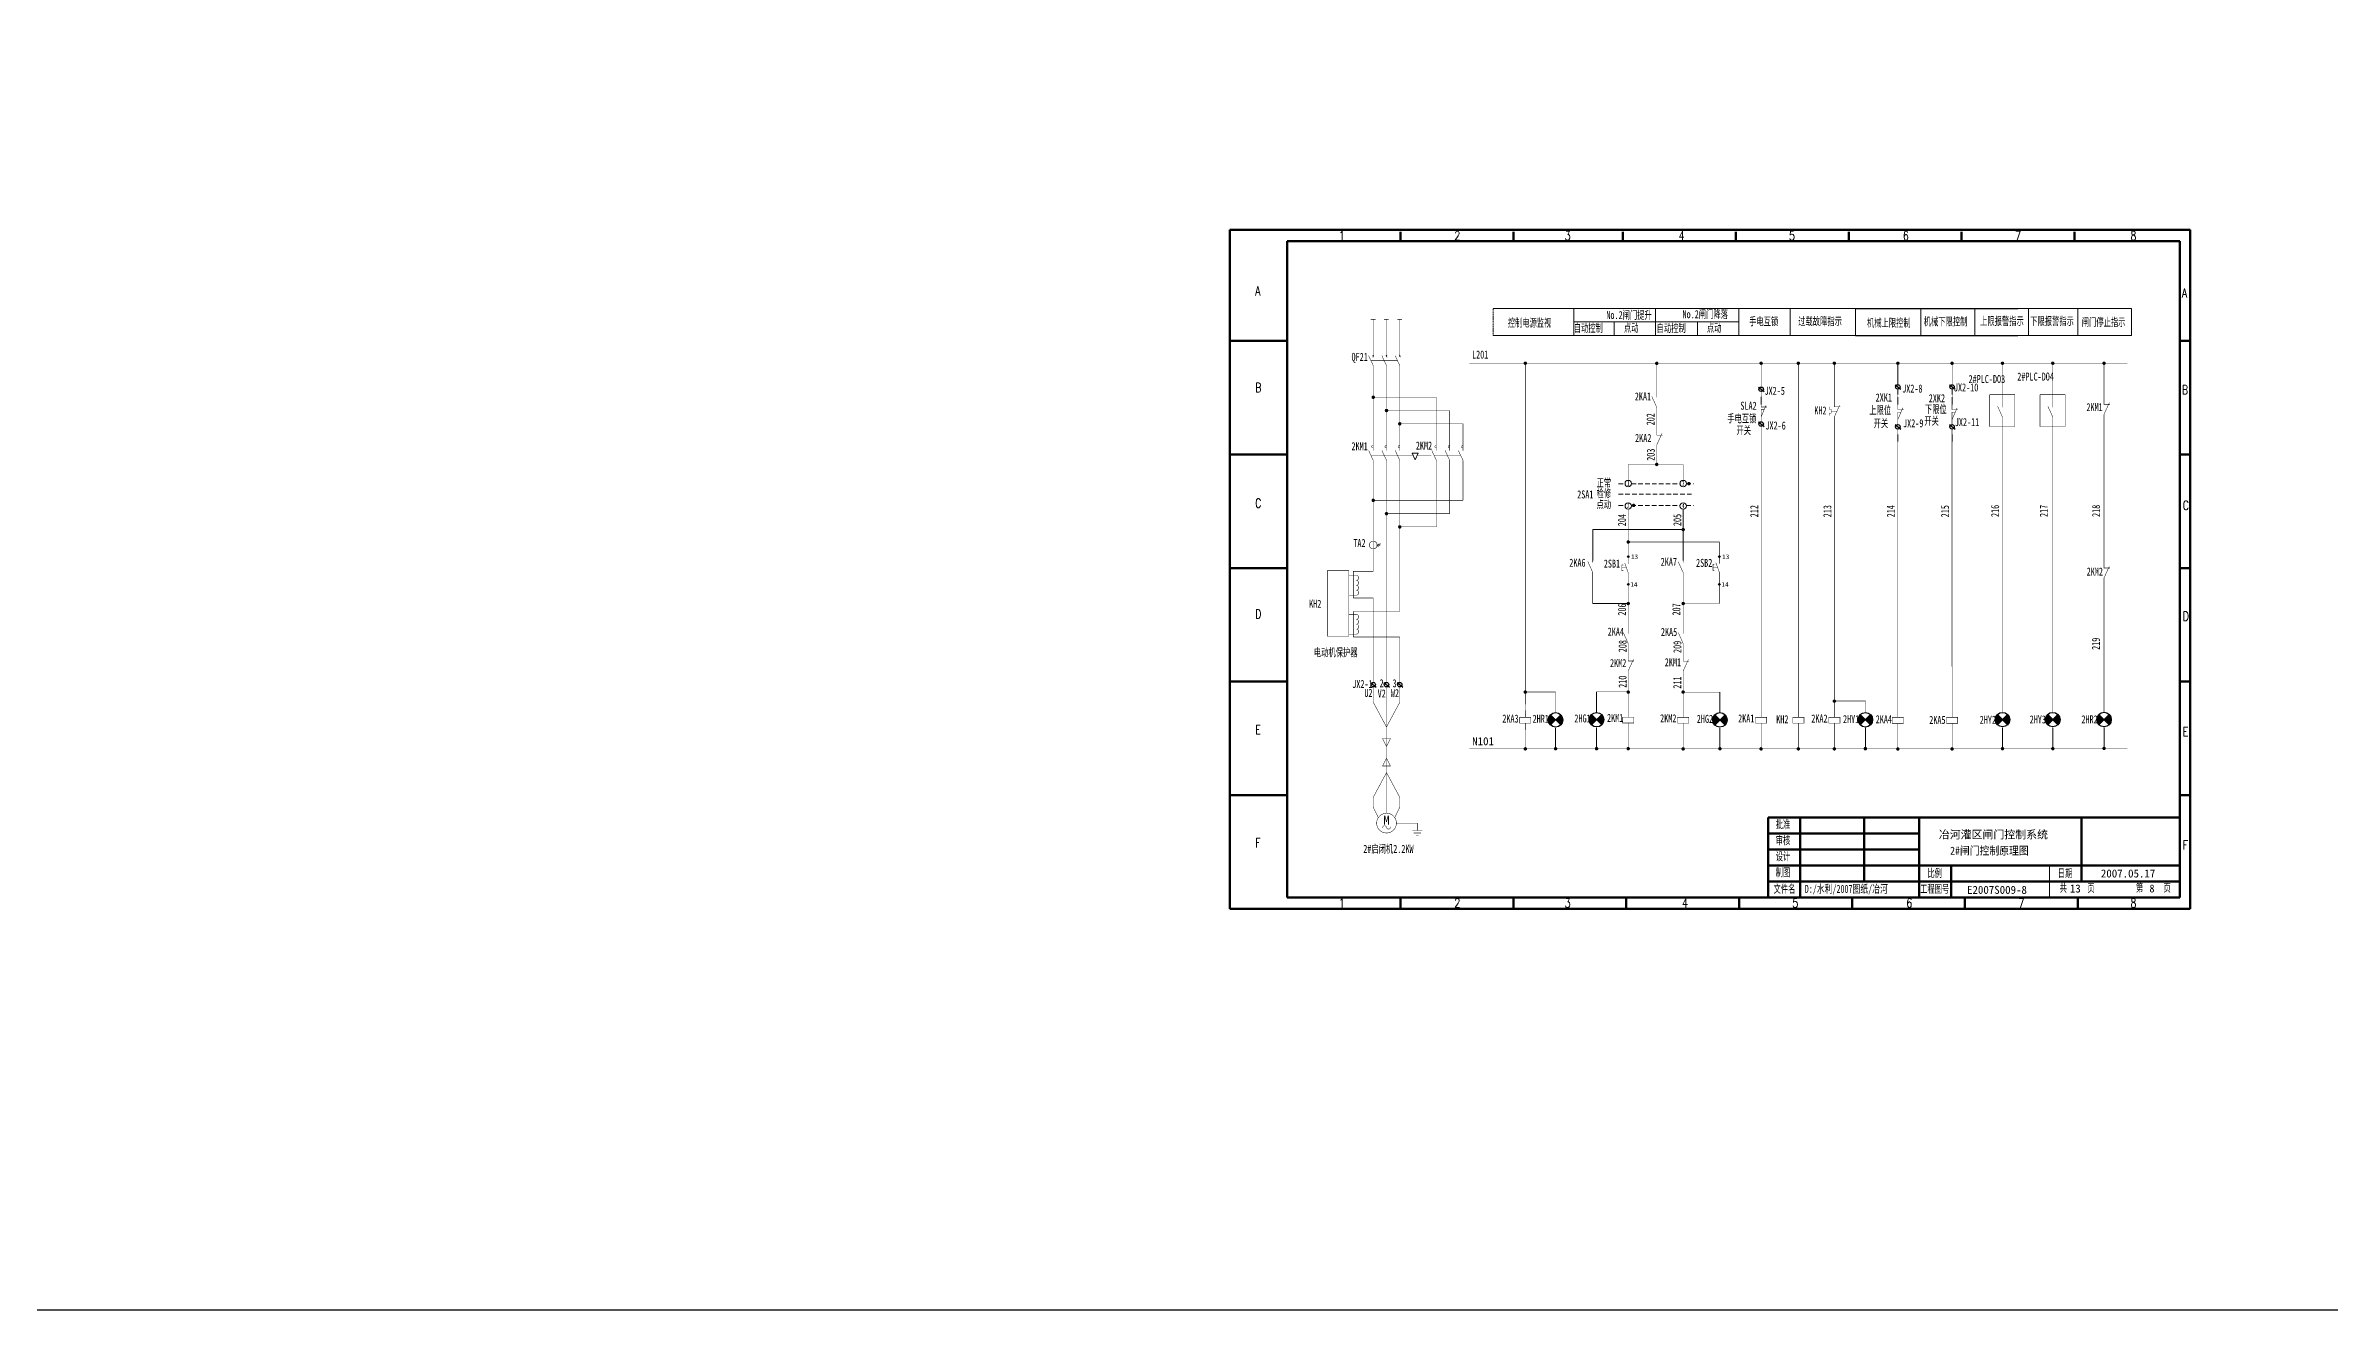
# Model space of a CAD drawing. Header units: millimetres. Extents: x 351 to 10319, y -5939 to 5511.
# Drawn here: x 3382 to 4381, y -4286 to -3733 of the extents above; entities that cross this region are included whole.
import ezdxf
from ezdxf.enums import TextEntityAlignment as Align

# ---------------------------------------------------------------- set-up
doc = ezdxf.new("R2010")
doc.units = ezdxf.units.MM
doc.linetypes.add('DASHED', pattern=[0.75, 0.5, -0.25])
for name, color, linetype in [('40', 7, 'Continuous'), ('41', 7, 'Continuous'), ('ELEMENT', 3, 'Continuous')]:
    doc.layers.add(name, color=color, linetype=linetype)
doc.styles.add('HZ', font='txt.shx', dxfattribs={"width": 0.65, "bigfont": 'hztxt.shx'})
doc.styles.add('song', font='SimSun.ttf', dxfattribs={"width": 0.65})
doc.styles.add('仿宋', font='SIMFANG.TTF', dxfattribs={"width": 0.65})

# ---------------------------------------------------------------- blocks, each defined once
blk = doc.blocks.new('电流互感器1')
at = {"const_width": 0.202}
blk.add_lwpolyline([(0.08, 2.21, 1), (0.08, -0.67, 1), (0.08, 2.21)], format="xyb", close=True, dxfattribs=at)
for points in [[(0.08, 5.09), (0.08, -3.55)], [(1.52, 0.77), (2.68, 0.77)], [(2.29, 1.34), (1.57, 0.19)], [(2.75, 1.34), (2.03, 0.19)]]:
    blk.add_lwpolyline(points, dxfattribs=at)
at = {"flags": 9}
for p in [(0.08, 5.09), (-0.17, -5.99)]:
    blk.add_attdef('S', p, '', height=0.0000576, dxfattribs=at)
blk = doc.blocks.new('断路器')
at = {"const_width": 0.202}
for points in [[(-4.8, -4.18), (-4.8, -2.16), (-6.81, 2.16)], [(-5.81, 0), (5.81, 0)], [(-5.16, 2.5), (-4.43, 1.53)], [(-4.55, 2.5), (-5.05, 1.53)], [(-4.8, 4.47), (-4.8, 2.02)], [(1.01, -4.18), (1.01, -2.16), (-1.01, 2.16)], [(0.65, 2.5), (1.37, 1.53)], [(1.26, 2.5), (0.76, 1.53)], [(1.01, 4.47), (1.01, 2.02)], [(6.81, -4.18), (6.81, -2.16), (4.8, 2.16)], [(6.46, 2.5), (7.18, 1.53)], [(7.06, 2.5), (6.56, 1.53)], [(6.81, 4.47), (6.81, 2.02)]]:
    blk.add_lwpolyline(points, dxfattribs=at)
at = {"flags": 9}
blk.add_attdef('S', (-0.14, 2.02), '', height=0.0000576, dxfattribs=at)
blk = doc.blocks.new('交流接触器')
at = {"const_width": 0.202}
for points in [[(-4.07, -5.19), (-4.07, -3.17), (-6.09, 1.15)], [(-4.07, 3.46), (-4.07, 1.01)], [(1.73, -5.19), (1.73, -3.17), (-0.28, 1.15)], [(1.73, 3.46), (1.73, 1.01)], [(7.54, -5.19), (7.54, -3.17), (5.52, 1.15)], [(7.54, 3.46), (7.54, 1.01)], [(-5.08, -1.01), (6.53, -1.01)]]:
    blk.add_lwpolyline(points, dxfattribs=at)
for points in [[(-4.19, 3.29, 1.278688), (-4.07, 2.32, -1.12636)], [(1.61, 3.28, 1.278688), (1.73, 2.32, -1.12636)], [(7.42, 3.29, 1.278688), (7.54, 2.32, -1.12636)]]:
    blk.add_lwpolyline(points, format="xyb", dxfattribs=at)
at = {"flags": 9}
blk.add_attdef('S', (0.21, 2.8), '', height=0.0000576, dxfattribs=at)
blk = doc.blocks.new('辅助符号2')
blk.add_line((-0.95, 6.09), (1.54, 4.09))
at = {"const_width": 0.202}
blk.add_lwpolyline([(0.24, 4.17), (0.24, -2.55)], dxfattribs=at)
blk.add_circle((0.24, 5.13), 0.96)
at = {"flags": 9}
blk.add_attdef('S', (0.24, 6.09), '', height=0.0000576, dxfattribs=at)
blk = doc.blocks.new('电缆头1')
at = {"const_width": 0.202}
for points in [[(-1.73, 1.44), (1.73, 1.44), (0, -2.02), (-1.73, 1.44)], [(0, 4.32), (0, -4.32)]]:
    blk.add_lwpolyline(points, dxfattribs=at)
at = {"flags": 9}
blk.add_attdef('S', (0, 4.32), '', height=0.0000576, dxfattribs=at)
blk = doc.blocks.new('电动机')
at = {"const_width": 0.202}
blk.add_lwpolyline([(-1.01, -4.82, 1), (-1.01, 3.82, 1), (-1.01, -4.82, 1)], format="xyb", close=True, dxfattribs=at)
for points in [[(-1.01, -2.37, 0.986208), (-2.74, -2.66, 0.859125)], [(-1.01, -2.37, 1.013985), (0.71, -2.08, -1.197218)]]:
    blk.add_lwpolyline(points, format="xyb", dxfattribs=at)
at = {"flags": 8}
blk.add_attdef('M', text='', height=4.03, dxfattribs=at).set_placement((-1.01, 0.8), align=Align.MIDDLE_CENTER)
at = {"flags": 9}
blk.add_attdef('S', (-1.01, 3.82), '', height=0.0000576, dxfattribs=at)
blk = doc.blocks.new('接地')
at = {"const_width": 0.202}
for points in [[(-2.16, 1.08), (2.16, 1.08)], [(-1.62, 0), (1.62, 0)], [(0, 4.32), (0, 1.08)], [(-0.54, -1.08), (0.54, -1.08)]]:
    blk.add_lwpolyline(points, dxfattribs=at)
at = {"flags": 9}
blk.add_attdef('S', (0, 4.32), '', height=0.0000576, dxfattribs=at)
blk = doc.blocks.new('动合（常开）触点')
at = {"const_width": 0.202}
for points in [[(-1.09, 2.24), (1.07, -2.52)], [(1.07, 3.97), (1.07, 1.81)], [(1.07, -2.52), (1.07, -4.68)]]:
    blk.add_lwpolyline(points, dxfattribs=at)
at = {"flags": 9}
blk.add_attdef('S', (1.07, 3.97), '', height=0.0000576, dxfattribs=at)
blk = doc.blocks.new('操作器件')
at = {"const_width": 0.202}
for points in [[(-2.76, 1.83), (2.14, 1.83), (2.14, -0.77), (-2.76, -0.77), (-2.76, 1.83)], [(-0.31, 4.85), (-0.31, 1.83)], [(-0.31, -3.79), (-0.31, -0.77)]]:
    blk.add_lwpolyline(points, dxfattribs=at)
at = {"flags": 9}
blk.add_attdef('S', (-0.31, 4.85), '', height=0.0000576, dxfattribs=at)
blk = doc.blocks.new('信号灯')
for p, q in [((2.04, -2.25), (-2.44, 2.24)), ((2.04, 2.24), (-2.44, -2.25))]:
    blk.add_line(p, q)
at = {"const_width": 0.202}
blk.add_lwpolyline([(-0.2, 5.47), (-0.2, 3.16)], dxfattribs=at)
blk.add_circle((-0.2, -0.01), 3.17)
for points in [[(-1.32, -1.13), (-3.26, 0.82), (-0.2, -0.01), (-2.44, 2.24)], [(-2.14, -1.95), (-3.26, -0.83), (-1.32, -1.13), (-3.26, 0.82)], [(0.92, 1.12), (2.86, -0.83), (-0.2, -0.01), (2.04, -2.25)], [(1.74, 1.94), (2.86, 0.82), (0.92, 1.12), (2.86, -0.83)], [(2.04, 2.24), (2.04, 2.24), (1.74, 1.94), (2.86, 0.82)], [(-2.44, -2.25), (-2.44, -2.25), (-2.14, -1.95), (-3.26, -0.83)]]:
    blk.add_solid(points)
at = {"flags": 9}
blk.add_attdef('S', (-0.2, 5.47), '', height=0.0000576, dxfattribs=at)
at = {"layer": 'ELEMENT', "flags": 9}
blk.add_attdef('S', (-0.2, 5.47), '', height=0.0000576, dxfattribs=at)
blk = doc.blocks.new('位置开关动断触点')
at = {"const_width": 0.202}
for points in [[(-0.54, 3.62), (-0.54, 1.46), (2.05, 1.46)], [(1.62, 2.18), (-0.54, -2.86)], [(-0.54, -5.02), (-0.54, 0.29), (0.81, 0.29)]]:
    blk.add_lwpolyline(points, dxfattribs=at)
at = {"flags": 9}
blk.add_attdef('S', (-0.54, 3.62), '', height=0.0000576, dxfattribs=at)
blk = doc.blocks.new('动断（常闭）触点')
at = {"const_width": 0.202}
for points in [[(-1.15, 3.96), (-1.15, 1.8), (1.44, 1.8)], [(-1.15, -4.68), (-1.15, -2.52), (1.15, 2.52)]]:
    blk.add_lwpolyline(points, dxfattribs=at)
at = {"flags": 9}
blk.add_attdef('S', (-1.15, 3.96), '', height=0.0000576, dxfattribs=at)
blk = doc.blocks.new('按钮开关1')
at = {"const_width": 0.202}
for points in [[(-1.41, 1.25), (-2.05, 1.25), (-2.05, -1.2), (-1.41, -1.2)], [(-2.05, 0), (0, 0)], [(0.75, -4.51), (0.75, -2.1), (-0.78, 2.1)], [(0.75, 4.13), (0.75, 1.68)]]:
    blk.add_lwpolyline(points, dxfattribs=at)
at = {"flags": 9}
blk.add_attdef('S', (0.75, 4.13), '', height=0.0000576, dxfattribs=at)
blk = doc.blocks.new('热继电器常闭触点')
at = {"const_width": 0.202}
for points in [[(-3.1, 1.79), (-3.1, 0.64), (-2.23, 0.64), (-2.23, -1.09), (-3.1, -1.09), (-3.1, -2.25)], [(-0.79, 3.8), (-0.79, 1.64), (1.8, 1.64)], [(-0.79, -4.84), (-0.79, -2.68), (1.51, 2.36)], [(-2.23, -0.23), (0.33, -0.23)]]:
    blk.add_lwpolyline(points, dxfattribs=at)
at = {"flags": 9}
blk.add_attdef('S', (-0.79, 3.8), '', height=0.0000576, dxfattribs=at)
blk = doc.blocks.new('电感器')
at = {"const_width": 0.202}
for points in [[(1, 5.55), (1, 5.55, 1), (1, 3.39, 1)], [(1, 3.39, 1), (1, 1.23, 1), (1, -0.93, 1), (1, -3.09), (1, -3.09)]]:
    blk.add_lwpolyline(points, format="xyb", dxfattribs=at)
at = {"flags": 9}
blk.add_attdef('S', (1, 5.55), '', height=0.0000576, dxfattribs=at)

msp = doc.modelspace()

# ---------------------------------------------------------------- linework, layer by layer
at = {"color": 0, "lineweight": 50}
for p, q in [((4320.393, -3813.42), (3900.393, -3813.42)), ((3975.029, -3814.387), (3975.029, -3818.392)), ((4024.398, -3814.387), (4024.398, -3818.392)), ((4072.282, -3814.387), (4072.282, -3818.392)), ((4121.652, -3814.387), (4121.652, -3818.392)), ((4171.022, -3814.387), (4171.022, -3818.392)), ((4220.391, -3814.387), (4220.391, -3818.392)), ((4269.761, -3814.387), (4269.761, -3818.392)), ((3925.393, -3862.076), (3900.393, -3862.076)), ((4320.393, -3862.076), (4315.789, -3862.076)), ((3925.393, -3911.738), (3900.393, -3911.738)), ((4320.393, -3911.738), (4315.789, -3911.738)), ((3925.393, -3961.399), (3900.393, -3961.399)), ((4319.954, -3961.399), (4315.789, -3961.399)), ((3925.393, -4011.06), (3900.393, -4011.06)), ((4320.393, -4011.06), (4315.789, -4011.06)), ((3925.393, -4060.722), (3900.393, -4060.722)), ((4320.393, -4060.722), (4315.789, -4060.722)), ((4320.393, -4110.42), (3900.402, -4110.42)), ((3975.029, -4105.422), (3975.029, -4110.383)), ((4024.398, -4105.422), (4024.398, -4110.383)), ((4073.768, -4105.422), (4073.768, -4110.383)), ((4123.138, -4105.422), (4123.138, -4110.383)), ((4172.508, -4105.422), (4172.508, -4110.383)), ((4221.877, -4105.422), (4221.877, -4110.383)), ((4271.247, -4105.422), (4271.247, -4110.383))]:
    msp.add_line(p, q, dxfattribs=at)
at = {"lineweight": 9}
for p, q in [((4015.589, -3847.844), (4294.714, -3847.844)), ((4050.879, -3859.697), (4050.879, -3847.844)), ((4123.016, -3853.733), (4050.879, -3853.733)), ((4068.422, -3859.697), (4068.422, -3853.733)), ((4086.49, -3859.697), (4086.49, -3847.844)), ((4104.93, -3859.697), (4104.93, -3853.733)), ((4123.016, -3859.697), (4123.016, -3847.844)), ((4145.379, -3859.697), (4145.379, -3847.844)), ((4173.958, -3859.697), (4173.958, -3847.844)), ((4202.644, -3859.697), (4202.644, -3847.844)), ((4226.268, -3859.697), (4226.268, -3847.844)), ((4249.685, -3859.697), (4249.685, -3847.844)), ((4271.242, -3859.697), (4271.242, -3847.844)), ((4294.714, -3859.697), (4294.714, -3847.844)), ((4294.714, -3859.697), (4015.589, -3859.697)), ((4192.522, -3881.2), (4192.522, -3871.833)), ((4192.522, -3885.417), (4192.522, -3883.121)), ((4216.241, -3885.417), (4216.241, -3883.121)), ((4132.737, -3889.819), (4132.737, -3886.486)), ((4192.522, -3889.842), (4192.522, -3886.697)), ((4192.522, -3889.842), (4192.522, -3886.697)), ((4216.241, -3889.842), (4216.241, -3886.697)), ((4192.514, -3906.093), (4192.514, -3902.948)), ((4192.514, -3906.093), (4192.514, -3902.948)), ((4216.234, -3906.093), (4216.234, -3902.948)), ((4216.234, -3906.093), (4216.234, -3902.948)), ((3980.165, -3911.121), (3982.781, -3911.121)), ((3981.473, -3913.997), (3980.165, -3911.121)), ((3982.781, -3911.121), (3981.473, -3913.997)), ((4059.07, -3944.577), (4098.4, -3944.577)), ((4059.07, -3944.577), (4059.07, -3958.077)), ((4098.643, -3935.649), (4098.643, -3958.074)), ((4074.718, -3976.901), (4059.07, -3976.901)), ((4060.771, -4015.534), (4060.771, -4024.528)), ((4114.707, -4015.622), (4114.707, -4024.616)), ((4042.82, -4031.375), (4042.82, -4040.449)), ((4060.771, -4031.3), (4060.771, -4040.374)), ((4114.707, -4031.389), (4114.707, -4040.462)), ((4178.333, -4031.326), (4178.333, -4040.399)), ((4238.295, -4031.273), (4238.295, -4040.346)), ((4260.303, -4031.273), (4260.303, -4040.346)), ((4282.71, -4031.248), (4282.71, -4040.321))]:
    msp.add_line(p, q, dxfattribs=at)
at = {"linetype": 'DASHED', "lineweight": 9}
msp.add_line((4015.589, -3859.697), (4015.589, -3847.844), dxfattribs=at)
for p, q in [((4173.958, -3847.844), (4245.065, -3847.844)), ((4173.958, -3859.697), (4245.065, -3859.697))]:
    msp.add_line(p, q)
at = {"linetype": 'DASHED', "lineweight": 9, "ltscale": 4}
for p, q in [((4070.329, -3924.486), (4073.209, -3924.486)), ((4076.004, -3924.486), (4097.258, -3924.486)), ((4100.052, -3924.486), (4103.15, -3924.486)), ((4070.329, -3929.056), (4103.15, -3929.056)), ((4070.329, -3934.021), (4073.215, -3934.021)), ((4075.973, -3934.021), (4097.263, -3934.021)), ((4100.022, -3934.021), (4103.15, -3934.021))]:
    msp.add_line(p, q, dxfattribs=at)
at = {"lineweight": 20}
msp.add_line((4258.789, -4091.422), (4258.789, -4105.422), dxfattribs=at)
msp.add_lwpolyline([(2031.384, -3179.863), (7052.34, -3179.863), (7052.34, -4286.001), (2031.384, -4286.001)], close=True)
at = {"const_width": 0.2}
for points in [[(3962.009, -3852.584), (3964.082, -3852.584)], [(3963.076, -3866.219), (3963.076, -3852.584)], [(3967.814, -3852.584), (3969.888, -3852.584)], [(3968.881, -3866.219), (3968.881, -3852.584)], [(3973.62, -3852.584), (3975.693, -3852.584)], [(3974.687, -3866.219), (3974.687, -3852.584)], [(3963.076, -3910.109), (3963.076, -3872.845)], [(3968.881, -3910.109), (3968.881, -3872.845)], [(3974.687, -3910.109), (3974.687, -3872.845)], [(4005.158, -3871.809), (4292.829, -3871.809)], [(4029.599, -3871.809), (4029.592, -3906.066)], [(4087.071, -3884.608), (4087.071, -3871.809)], [(4132.737, -3871.814), (4132.737, -3882.209)], [(4149.017, -3886.747), (4149.017, -3871.809)], [(4164.756, -3888.755), (4164.763, -3871.809)], [(4192.522, -3881.2), (4192.522, -3872.052)], [(4216.241, -3871.809), (4216.291, -3881.202)], [(4282.71, -3887.645), (4282.718, -3871.809)], [(3963.076, -3886.693), (3990.707, -3886.693)], [(3968.881, -3892.498), (3996.512, -3892.498)], [(3990.707, -3910.109), (3990.707, -3886.693)], [(3996.512, -3910.109), (3996.512, -3892.498)], [(4087.071, -3901.063), (4087.071, -3893.25)], [(4149.02, -3897.398), (4149.017, -3886.747)], [(3974.687, -3898.304), (4002.318, -3898.304)], [(4002.318, -3910.109), (4002.318, -3898.304)], [(4149.02, -3897.398), (4149.02, -3898.242)], [(4149.02, -3898.242), (4149.02, -4020.754)], [(4164.756, -3897.398), (4164.756, -4022.248)], [(4238.295, -4022.196), (4238.295, -3896.185)], [(4260.303, -4022.196), (4260.303, -3899.479)], [(4282.71, -3959.203), (4282.71, -3896.172)], [(3963.076, -3962.795), (3963.076, -3914.286)], [(3968.881, -3963.795), (3968.881, -3914.286)], [(3974.687, -3964.66), (3974.687, -3914.286)], [(3990.707, -3943.388), (3990.707, -3914.286)], [(3996.512, -3937.583), (3996.512, -3914.286)], [(4002.318, -3931.777), (4002.318, -3914.286)], [(4029.592, -3906.066), (4029.572, -4020.752)], [(4087.071, -3909.705), (4087.071, -3910.549)], [(4087.071, -3910.549), (4087.071, -3916.082)], [(4132.73, -3906.07), (4132.71, -4020.756)], [(4192.514, -3906.093), (4192.52, -4020.785)], [(4216.234, -3906.093), (4216.239, -4020.785)], [(4074.594, -3923.033), (4074.594, -3916.082), (4098.643, -3916.082), (4098.643, -3923.033)], [(3963.076, -3931.777), (4002.318, -3931.777)], [(3968.881, -3937.583), (3996.512, -3937.583)], [(3974.687, -3943.388), (3990.707, -3943.388)], [(4059.07, -3956.776), (4059.07, -3944.577), (4098.643, -3944.566)], [(4074.594, -3954.919), (4074.594, -3935.649)], [(4098.643, -3935.649), (4098.643, -3956.928)], [(4074.594, -3950.007), (4114.464, -3950.007), (4114.464, -3954.767)], [(4074.594, -3956.051), (4074.594, -3954.919)], [(4114.464, -3954.767), (4114.464, -3956.051)], [(3954.381, -3964.609), (3954.381, -3962.795), (3963.076, -3962.795)], [(3968.881, -3987.566), (3968.881, -3961.538)], [(3974.687, -3980.344), (3974.687, -3962.402)], [(4074.594, -3957.182), (4074.594, -3956.697)], [(4114.464, -3956.697), (4114.464, -3957.03)], [(3954.381, -3974.502), (3963.076, -3974.502)], [(3963.076, -4011.42), (3963.076, -3974.502)], [(4059.07, -3965.418), (4059.07, -3976.901), (4074.594, -3976.901)], [(4074.594, -3965.824), (4074.594, -3966.414)], [(4074.594, -3966.414), (4074.594, -3968.192)], [(4074.594, -3967.602), (4074.594, -3968.192)], [(4074.594, -3968.838), (4074.594, -3987.883)], [(4098.643, -3965.57), (4098.643, -3987.883)], [(4098.643, -3976.901), (4114.464, -3976.901), (4114.464, -3968.838)], [(4114.464, -3966.262), (4114.464, -3965.672)], [(4114.464, -3968.192), (4114.464, -3965.967)], [(4282.71, -4022.17), (4282.71, -3967.846)], [(3954.381, -3980.344), (3974.687, -3980.344)], [(3954.381, -3991.52), (3974.687, -3991.52)], [(3968.881, -4011.42), (3968.881, -3987.566)], [(3974.687, -4011.417), (3974.687, -3991.52)], [(4074.594, -3994.364), (4074.594, -3999.863)], [(4098.643, -3994.364), (4098.643, -4000.165)], [(3963.076, -4020.062), (3963.076, -4013.34)], [(3968.881, -4042.185), (3968.881, -4013.34)], [(3974.687, -4020.059), (3974.687, -4013.338)], [(4074.597, -4020.673), (4074.594, -4008.505)], [(4098.623, -4008.593), (4098.626, -4020.762)], [(3968.881, -4030.883), (3963.076, -4020.062)], [(3968.881, -4030.883), (3974.687, -4020.059)], [(4029.572, -4020.752), (4029.571, -4023.625)], [(4042.82, -4022.298), (4042.82, -4015.609), (4029.573, -4015.609)], [(4060.771, -4022.223), (4060.771, -4015.534), (4074.596, -4015.534)], [(4074.598, -4023.547), (4074.597, -4020.673)], [(4114.707, -4022.311), (4114.707, -4015.622), (4098.624, -4015.622)], [(4098.626, -4020.762), (4098.627, -4025.147)], [(4132.71, -4020.756), (4132.709, -4023.629)], [(4149.02, -4020.754), (4149.02, -4023.627)], [(4178.333, -4022.248), (4178.333, -4019.505), (4164.756, -4019.505)], [(4164.756, -4020.754), (4164.756, -4023.627)], [(4192.52, -4020.785), (4192.52, -4023.658)], [(4216.239, -4020.785), (4216.24, -4023.658)], [(4029.571, -4040.452), (4029.571, -4032.267)], [(4042.82, -4030.94), (4042.82, -4040.449)], [(4060.771, -4030.865), (4060.771, -4040.462)], [(4074.598, -4032.189), (4074.598, -4040.462)], [(4098.627, -4032.277), (4098.627, -4040.407)], [(4114.707, -4030.953), (4114.707, -4040.462)], [(4132.709, -4040.456), (4132.709, -4032.271)], [(4149.02, -4032.269), (4149.02, -4040.611)], [(4164.756, -4032.269), (4164.756, -4040.611)], [(4178.333, -4030.891), (4178.333, -4040.399)], [(4192.52, -4040.486), (4192.52, -4032.301)], [(4216.24, -4040.486), (4216.24, -4032.301)], [(4238.295, -4030.838), (4238.295, -4040.346)], [(4260.303, -4030.838), (4260.303, -4040.346)], [(4282.71, -4030.812), (4282.71, -4040.321)], [(3968.881, -4064.21), (3968.881, -4042.413)], [(4005.158, -4040.462), (4292.829, -4040.462)], [(3968.881, -4050.828), (3963.076, -4061.649)], [(3968.881, -4050.828), (3974.687, -4061.652)], [(3963.076, -4061.649), (3963.076, -4064.21)], [(3963.076, -4064.21), (3963.076, -4065.918)], [(3968.881, -4068.604), (3968.881, -4064.21)], [(3974.685, -4061.649), (3974.685, -4064.21)], [(3974.685, -4064.21), (3974.685, -4065.918)], [(3963.076, -4065.918), (3965.279, -4070.539)], [(3974.687, -4065.918), (3972.483, -4070.539)], [(3973.202, -4072.925), (3982.365, -4072.925)]]:
    msp.add_lwpolyline(points, dxfattribs=at)
at = {"const_width": 0.75}
for points in [[(4029.224, -3871.809, 1), (4029.974, -3871.809, 1)], [(4086.706, -3871.861, 1), (4087.456, -3871.861, 1)], [(4132.362, -3871.814, 1), (4133.112, -3871.814, 1)], [(4148.619, -3871.809, 1), (4149.369, -3871.809, 1)], [(4164.388, -3871.809, 1), (4165.138, -3871.809, 1)], [(4192.147, -3871.809, 1), (4192.897, -3871.809, 1)], [(4215.866, -3871.833, 1), (4216.616, -3871.833, 1)], [(4282.343, -3871.809, 1), (4283.093, -3871.809, 1)], [(4086.696, -3916.082, 1), (4087.446, -3916.082, 1)], [(4100.764, -3924.469, 1), (4101.514, -3924.469, 1)], [(4076.577, -3934.004, 1), (4077.327, -3934.004, 1)], [(4098.268, -3944.566, 1), (4099.018, -3944.566, 1)], [(4074.219, -3950.007, 1), (4074.969, -3950.007, 1)], [(4074.219, -3976.901, 1), (4074.969, -3976.901, 1)], [(4098.268, -3976.901, 1), (4099.018, -3976.901, 1)], [(4029.198, -4015.609, 1), (4029.948, -4015.609, 1)], [(4074.223, -4015.641, 1), (4074.973, -4015.641, 1)], [(4098.247, -4015.622, 1), (4098.997, -4015.622, 1)], [(4164.381, -4019.591, 1), (4165.131, -4019.591, 1)], [(4029.196, -4040.452, 1), (4029.946, -4040.452, 1)], [(4042.445, -4040.394, 1), (4043.195, -4040.394, 1)], [(4060.396, -4040.374, 1), (4061.146, -4040.374, 1)], [(4074.223, -4040.374, 1), (4074.973, -4040.374, 1)], [(4098.252, -4040.462, 1), (4099.002, -4040.462, 1)], [(4114.332, -4040.407, 1), (4115.082, -4040.407, 1)], [(4132.334, -4040.456, 1), (4133.084, -4040.456, 1)], [(4148.645, -4040.454, 1), (4149.395, -4040.454, 1)], [(4164.381, -4040.454, 1), (4165.131, -4040.454, 1)], [(4177.958, -4040.344, 1), (4178.708, -4040.344, 1)], [(4177.958, -4040.399, 1), (4178.708, -4040.399, 1)], [(4192.145, -4040.486, 1), (4192.895, -4040.486, 1)], [(4215.865, -4040.486, 1), (4216.615, -4040.486, 1)], [(4237.92, -4040.346, 1), (4238.67, -4040.346, 1)], [(4259.928, -4040.346, 1), (4260.678, -4040.346, 1)], [(4282.351, -4040.266, 1), (4283.101, -4040.266, 1)]]:
    msp.add_lwpolyline(points, format="xyb", close=True, dxfattribs=at)
at = {"lineweight": 20, "const_width": 0.2}
for points in [[(4238.295, -3884.334), (4238.295, -3882.413)], [(4260.303, -3884.334), (4260.303, -3882.413)], [(4238.295, -3900.964), (4238.295, -3902.884)], [(4260.303, -3902.884), (4260.303, -3900.964)], [(3942.997, -3978.764), (3942.997, -3962.531), (3952.411, -3962.531), (3952.411, -3978.764)], [(3955.655, -3964.609), (3952.411, -3964.609)], [(3954.381, -3963.326), (3954.381, -3974.502)], [(3955.655, -3973.251), (3952.411, -3973.251)], [(3952.411, -3976.506), (3952.411, -3991.157), (3942.997, -3991.157), (3942.997, -3976.506)], [(3955.655, -3981.627), (3952.411, -3981.627)], [(3954.381, -3980.344), (3954.381, -3991.52)], [(3955.655, -3990.269), (3952.411, -3990.269)]]:
    msp.add_lwpolyline(points, dxfattribs=at)
at = {"lineweight": 9, "const_width": 0.75}
for points in [[(3962.701, -3886.693, 1), (3963.451, -3886.693, 1)], [(3968.506, -3892.498, 1), (3969.256, -3892.498, 1)], [(3974.312, -3898.304, 1), (3975.062, -3898.304, 1)], [(3962.701, -3931.777, 1), (3963.451, -3931.777, 1)], [(3968.506, -3937.583, 1), (3969.256, -3937.583, 1)], [(3974.312, -3943.388, 1), (3975.062, -3943.388, 1)]]:
    msp.add_lwpolyline(points, format="xyb", close=True, dxfattribs=at)
at = {"linetype": 'DASHED', "lineweight": 20, "ltscale": 4, "const_width": 0.2}
for points in [[(4243.729, -3885.573), (4243.729, -3899.479), (4232.696, -3899.479), (4232.696, -3885.573)], [(4243.729, -3885.573), (4232.696, -3885.573)], [(4265.737, -3885.573), (4265.737, -3899.479), (4254.704, -3899.479), (4254.704, -3885.573)], [(4265.737, -3885.573), (4254.704, -3885.573)]]:
    msp.add_lwpolyline(points, dxfattribs=at)
at = {"linetype": 'DASHED', "ltscale": 4, "const_width": 0.2}
for points in [[(3973.678, -3912.126), (3980.622, -3912.126)], [(3982.324, -3912.126), (3988.552, -3912.126)], [(3990.253, -3912.126), (4001.309, -3912.126)]]:
    msp.add_lwpolyline(points, dxfattribs=at)
at = {"lineweight": 9}
for centre in [(4074.606, -3924.431), (4098.655, -3924.431), (4074.594, -3934.25), (4098.643, -3934.25)]:
    msp.add_circle(centre, 1.398, dxfattribs=at)
for centre in [(4074.594, -3956.374), (4114.465, -3956.374), (4074.594, -3968.515), (4114.465, -3968.515)]:
    msp.add_circle(centre, 0.323)
for centre, radius, start, end in [((4029.599, -3871.809), 0.243, 0, 180), ((4029.599, -3871.809), 0.243, 180, 0), ((4087.081, -3871.865), 0.243, 0, 180), ((4087.081, -3871.865), 0.243, 180, 0), ((4132.737, -3871.814), 0.243, 0, 180), ((4132.737, -3871.814), 0.243, 180, 0), ((4148.994, -3871.809), 0.243, 0, 180), ((4148.994, -3871.809), 0.243, 180, 0), ((4164.763, -3871.809), 0.243, 0, 180), ((4164.763, -3871.809), 0.243, 180, 0), ((4192.522, -3871.809), 0.243, 0, 180), ((4192.522, -3871.809), 0.243, 180, 0), ((4216.241, -3871.809), 0.243, 0, 180), ((4216.241, -3871.809), 0.243, 180, 0), ((4282.718, -3871.809), 0.243, 0, 180), ((4282.718, -3871.809), 0.243, 180, 0), ((3963.076, -3886.693), 0.3, 0, 180), ((3963.076, -3886.693), 0.3, 180, 0), ((3968.881, -3892.498), 0.3, 0, 180), ((3968.881, -3892.498), 0.3, 180, 0), ((3974.687, -3898.304), 0.3, 0, 180), ((3974.687, -3898.304), 0.3, 180, 0), ((3963.076, -3931.777), 0.3, 0, 180), ((3963.076, -3931.777), 0.3, 180, 0), ((3968.881, -3937.583), 0.3, 0, 180), ((3968.881, -3937.583), 0.3, 180, 0), ((3974.687, -3943.388), 0.3, 0, 180), ((3974.687, -3943.388), 0.3, 180, 0), ((4098.643, -3944.566), 0.243, 0, 180), ((4098.643, -3944.566), 0.243, 180, 0), ((4074.594, -3950.023), 0.243, 0, 180), ((4074.594, -3950.023), 0.243, 180, 0), ((4074.594, -3976.901), 0.243, 0, 180), ((4074.594, -3976.901), 0.243, 180, 0), ((4098.643, -3976.901), 0.243, 0, 180), ((4074.598, -4015.641), 0.243, 0, 180), ((4074.598, -4015.641), 0.243, 180, 0), ((4164.756, -4019.505), 0.243, 0, 180), ((4164.756, -4019.505), 0.243, 180, 0), ((4029.571, -4040.366), 0.243, 0, 180), ((4029.571, -4040.366), 0.243, 180, 0), ((4042.82, -4040.394), 0.243, 0, 180), ((4042.82, -4040.394), 0.243, 180, 0), ((4060.771, -4040.319), 0.243, 0, 180), ((4060.771, -4040.319), 0.243, 180, 0), ((4074.598, -4040.319), 0.243, 0, 180), ((4074.598, -4040.319), 0.243, 180, 0), ((4098.627, -4040.407), 0.243, 0, 180), ((4098.627, -4040.407), 0.243, 180, 0), ((4114.707, -4040.407), 0.243, 0, 180), ((4114.707, -4040.407), 0.243, 180, 0), ((4132.709, -4040.37), 0.243, 0, 180), ((4132.709, -4040.37), 0.243, 180, 0), ((4149.02, -4040.368), 0.243, 0, 180), ((4149.02, -4040.368), 0.243, 180, 0), ((4164.756, -4040.368), 0.243, 0, 180), ((4164.756, -4040.368), 0.243, 180, 0), ((4178.333, -4040.344), 0.243, 0, 180), ((4178.333, -4040.399), 0.243, 0, 180), ((4178.333, -4040.344), 0.243, 180, 0), ((4178.333, -4040.399), 0.243, 180, 0), ((4192.52, -4040.431), 0.243, 0, 180), ((4192.52, -4040.431), 0.243, 180, 0), ((4216.24, -4040.431), 0.243, 0, 180), ((4216.24, -4040.431), 0.243, 180, 0), ((4238.295, -4040.292), 0.243, 0, 180), ((4238.295, -4040.292), 0.243, 180, 0), ((4260.303, -4040.292), 0.243, 0, 180), ((4260.303, -4040.292), 0.243, 180, 0), ((4282.726, -4040.266), 0.243, 0, 180), ((4282.726, -4040.266), 0.243, 180, 0)]:
    msp.add_arc(centre, radius, start, end, dxfattribs=at)
at = {"layer": '40', "color": 0, "lineweight": 50}
for p, q in [((4315.789, -3818.429), (3925.393, -3818.429)), ((4315.789, -4105.422), (4315.789, -3818.429)), ((4135.789, -4105.422), (4135.789, -4070.422)), ((4135.789, -4070.422), (4315.789, -4070.422)), ((4149.789, -4105.422), (4149.789, -4070.422)), ((4177.789, -4098.422), (4177.789, -4070.422)), ((4201.789, -4105.422), (4201.789, -4070.422)), ((4272.789, -4098.422), (4272.789, -4070.422)), ((4135.789, -4077.422), (4201.789, -4077.422)), ((4135.789, -4084.422), (4201.789, -4084.422)), ((4135.789, -4091.422), (4315.789, -4091.422)), ((4215.789, -4105.422), (4215.789, -4091.422)), ((4215.789, -4105.422), (4215.789, -4091.422)), ((4272.789, -4098.422), (4272.789, -4091.422)), ((4135.789, -4098.422), (4315.789, -4098.422)), ((3925.39, -4105.422), (4315.789, -4105.422))]:
    msp.add_line(p, q, dxfattribs=at)
at = {"layer": '40', "lineweight": 20, "ltscale": 10, "const_width": 0.75}
for points in [[(4237.92, -3871.809, 1), (4238.67, -3871.809, 1)], [(4259.928, -3871.809, 1), (4260.678, -3871.809, 1)]]:
    msp.add_lwpolyline(points, format="xyb", close=True, dxfattribs=at)
at = {"layer": '40', "lineweight": 20, "ltscale": 10, "const_width": 0.2}
for points in [[(4238.295, -3882.413), (4238.295, -3872.155)], [(4260.303, -3882.413), (4260.303, -3871.809)], [(4238.295, -3888.895), (4238.295, -3884.334)], [(4260.303, -3888.895), (4260.303, -3884.334)], [(4238.295, -3897.537), (4238.295, -3900.964)], [(4260.303, -3897.537), (4260.303, -3900.964)]]:
    msp.add_lwpolyline(points, dxfattribs=at)
at = {"layer": '41', "color": 0, "lineweight": 50}
for p, q in [((3900.393, -3813.42), (3900.393, -4110.421)), ((4320.393, -3813.42), (4320.393, -4110.421)), ((3925.393, -3818.429), (3925.393, -4105.422))]:
    msp.add_line(p, q, dxfattribs=at)

# ---------------------------------------------------------------- block references
for name, p in [('断路器', (3967.873, -3870.684)), ('动合（常开）触点', (4086.003, -3888.574)), ('辅助符号2', (4132.501, -3888.3)), ('辅助符号2', (4192.285, -3887.292)), ('辅助符号2', (4216.005, -3887.292)), ('位置开关动断触点', (4133.276, -3892.408)), ('热继电器常闭触点', (4165.55, -3892.559)), ('动断（常闭）触点', (4283.863, -3891.606)), ('动断（常闭）触点', (4088.223, -3905.024)), ('辅助符号2', (4132.494, -3903.519)), ('辅助符号2', (4192.278, -3904.753)), ('辅助符号2', (4215.998, -3904.753)), ('交流接触器', (3967.149, -3911.117)), ('交流接触器', (3994.78, -3911.117)), ('动合（常开）触点', (4058.002, -3960.741)), ('按钮开关1', (4073.846, -3961.313)), ('动合（常开）触点', (4097.574, -3960.894)), ('按钮开关1', (4113.716, -3961.16)), ('动断（常闭）触点', (4283.863, -3963.164)), ('动合（常开）触点', (4073.526, -3991.849)), ('动合（常开）触点', (4097.574, -3991.849)), ('动断（常闭）触点', (4075.746, -4003.824)), ('动断（常闭）触点', (4099.775, -4003.912)), ('辅助符号2', (3962.839, -4017.511)), ('辅助符号2', (3974.45, -4017.509)), ('操作器件', (4029.882, -4028.477)), ('信号灯', (4043.022, -4027.766)), ('信号灯', (4060.974, -4027.691)), ('操作器件', (4074.909, -4028.399)), ('操作器件', (4098.938, -4028.487)), ('信号灯', (4114.909, -4027.779)), ('操作器件', (4133.02, -4028.482)), ('操作器件', (4149.331, -4028.479)), ('操作器件', (4165.067, -4028.479)), ('信号灯', (4178.535, -4027.717)), ('操作器件', (4192.831, -4028.511)), ('操作器件', (4216.55, -4028.511)), ('信号灯', (4238.497, -4027.664)), ('信号灯', (4260.505, -4027.664)), ('信号灯', (4282.913, -4027.638)), ('电缆头1', (3968.881, -4037.368)), ('接地', (3982.365, -4077.246))]:
    msp.add_blockref(name, p)
for name, p, xscale, yscale, zscale in [('位置开关动断触点', (4193.072, -3893.539), 1.020472440950471, 1.020472440944559, 1.020472440944882), ('位置开关动断触点', (4216.791, -3893.539), 1.020472440950471, 1.020472440944559, 1.020472440944882), ('电流互感器1', (3962.976, -3952.214), 1.181102362211277, 1.181102362204456, 1.181102362204724)]:
    msp.add_blockref(name, p, dxfattribs=dict(xscale=xscale, yscale=yscale, zscale=zscale))
at = {"lineweight": 20, "rotation": 180}
for p in [(3956.65, -3967.701), (3956.65, -3984.719)]:
    msp.add_blockref('电感器', p, dxfattribs=at)
at = {"lineweight": 9}
msp.add_blockref('辅助符号2', (3968.645, -4017.511), dxfattribs=at)
at = {"rotation": 180}
msp.add_blockref('电缆头1', (3968.881, -4046.506), dxfattribs=at)
ref = msp.add_blockref('电动机', (3969.895, -4072.427))
ref.add_attrib('M', 'M', dxfattribs={"height": 4.033}).set_placement((3968.881, -4071.629), align=Align.MIDDLE_CENTER)
at = {"layer": '40', "lineweight": 20, "ltscale": 10}
for p in [(4237.226, -3892.861), (4259.234, -3892.861)]:
    msp.add_blockref('动合（常开）触点', p, dxfattribs=at)

# ---------------------------------------------------------------- texts
at = {"color": 0, "lineweight": 50, "style": 'HZ', "width": 0.75}
for s, p in [('1', (3948.013, -3818.04)), ('2', (3998.575, -3818.04)), ('3', (4046.838, -3818.04)), ('4', (4096.68, -3818.04)), ('5', (4144.943, -3818.04)), ('6', (4194.739, -3818.04)), ('7', (4243.769, -3818.04)), ('8', (4294.284, -3818.04)), ('A', (3911.432, -3842.161)), ('A', (4316.779, -3843.108)), ('B', (3911.432, -3884.454)), ('B', (4316.779, -3885.401)), ('C', (3911.432, -3935)), ('C', (4317.154, -3935.947)), ('D', (3911.432, -3983.482)), ('D', (4317.154, -3984.429)), ('E', (3911.432, -4034.028)), ('E', (4317.154, -4034.975)), ('F', (3911.432, -4083.542)), ('F', (4317.154, -4084.489)), ('1', (3948.013, -4109.862)), ('2', (3998.575, -4109.862)), ('3', (4046.838, -4109.862)), ('4', (4098.166, -4109.862)), ('5', (4146.429, -4109.862)), ('6', (4196.225, -4109.862)), ('7', (4245.255, -4109.862)), ('8', (4294.284, -4109.862))]:
    msp.add_text(s, height=4, dxfattribs=at).set_placement(p)
at = {"lineweight": 9, "style": 'song', "width": 0.65}
for s, height, p in [('控制电源监视', 3.5, (4021.897, -3855.856)), ('自动控制', 3.5, (4050.77, -3858.151)), ('No.2闸门提升', 3.5, (4065.036, -3852.473)), ('  点动', 3.5, (4069.172, -3858.057)), ('自动控制', 3.5, (4087.019, -3858.215)), ('No.2闸门降落', 3.5, (4098.354, -3852.106)), ('  点动', 3.5, (4105.447, -3858.086)), ('手电互锁', 3.5, (4127.486, -3855.247)), ('过载故障指示', 3.5, (4148.961, -3855.215)), ('机械上限控制', 3.5, (4179.027, -3855.86)), ('机械下限控制', 3.5, (4203.849, -3855.325)), ('上限报警指示', 3.5, (4228.495, -3855.099)), ('下限报警指示', 3.5, (4250.407, -3855.142)), ('闸门停止指示', 3.5, (4272.969, -3855.61)), ('QF21', 3.5, (3953.577, -3870.785)), ('L201', 3.5, (4006.298, -3869.762)), ('2KA1', 3.5, (4077.481, -3888.097)), ('JX2-5', 3.5, (4134.209, -3885.61)), ('2XK1', 3.5, (4182.808, -3888.546)), ('JX2-8', 3.5, (4194.42, -3884.63)), ('JX2-10', 3.5, (4217.06, -3884.127)), ('2#PLC-DO3', 3.5, (4223.443, -3880.465)), ('2#PLC-DO4', 3.5, (4244.763, -3879.4)), ('手电互锁', 3.5, (4117.917, -3897.715)), ('SLA2', 3.5, (4123.651, -3892.137)), ('KH2', 3.5, (4155.992, -3894.219)), ('上限位', 3.5, (4180.031, -3894.074)), ('开关', 3.5, (4204.095, -3898.785)), ('下限位', 3.5, (4204.352, -3893.658)), ('2XK2', 3.5, (4206.045, -3888.865)), ('2KM1', 3.5, (4274.997, -3892.769)), ('2KA2', 3.5, (4077.607, -3906.252)), ('开关', 3.5, (4121.938, -3902.865)), ('JX2-6', 3.5, (4134.598, -3900.787)), ('开关', 3.5, (4181.937, -3899.84)), ('JX2-9', 3.5, (4194.809, -3899.807)), ('JX2-11', 3.5, (4217.449, -3899.304)), ('2KM1', 3.5, (3953.554, -3909.837)), ('正常', 3.5, (4060.748, -3925.842)), ('1', 2, (4074.097, -3925.303)), ('3', 2, (4098.145, -3925.303)), ('2SA1', 3.5, (4052.264, -3930.929)), ('检修', 3.5, (4060.748, -3930.483)), ('点动', 3.5, (4060.748, -3935.282)), ('2', 2, (4074.085, -3935.123)), ('4', 2, (4098.133, -3935.123)), ('TA2', 3.5, (3954.374, -3952.173)), ('2KA6', 3.5, (4048.827, -3960.787)), ('2SB1', 3.5, (4063.924, -3961.176)), ('2KA7', 3.5, (4088.804, -3960.397)), ('2SB2', 3.5, (4104.257, -3960.852)), ('2KM2', 3.5, (4275.099, -3964.674)), ('KH2', 3.5, (3935.055, -3978.751)), ('2KA4', 3.5, (4065.631, -3990.934)), ('2KA5', 3.5, (4088.885, -3991.086)), ('电动机保护器', 3.5, (3937.091, -4000.013)), ('2KM2', 3.5, (4066.645, -4004.687)), ('2KM1', 3.5, (4090.589, -4004.317)), ('JX2-1', 3.5, (3953.902, -4013.828)), ('U2', 3.5, (3959.193, -4017.719)), ('V2', 3.5, (3965.002, -4017.981)), ('2', 3.5, (3965.843, -4013.516)), ('W2', 3.5, (3970.766, -4017.841)), ('3', 3.5, (3971.524, -4013.513)), ('2KM1', 3.5, (4065.336, -4028.666)), ('2KA3', 3.5, (4019.536, -4028.963)), ('2HR1', 3.5, (4032.766, -4029.058)), ('2HG1', 3.5, (4051.048, -4028.9)), ('2KM2', 3.5, (4088.551, -4028.846)), ('2HG2', 3.5, (4104.588, -4029.075)), ('2KA1', 3.5, (4122.667, -4028.898)), ('KH2', 3.5, (4139.338, -4029.245)), ('2KA2', 3.5, (4154.671, -4028.929)), ('2HY1', 3.5, (4168.546, -4029.205)), ('2KA4', 3.5, (4182.843, -4029.234)), ('2KA5', 3.5, (4206.256, -4029.545)), ('2HY2', 3.5, (4228.337, -4029.473)), ('2HY3', 3.5, (4250.191, -4029.33)), ('2HR2', 3.5, (4272.826, -4029.289)), ('2#启闭机2.2KW', 3.5, (3958.702, -4085.928))]:
    msp.add_text(s, height=height, dxfattribs=at).set_placement(p)
for s, p in [('202', (4086.12, -3898.979)), ('203', (4086.208, -3914.478)), ('212', (4131.435, -3939.177)), ('213', (4163.442, -3939.175)), ('214', (4191.204, -3939.206)), ('215', (4214.902, -3939.206)), ('216', (4236.81, -3939.067)), ('217', (4258.12, -3939.067)), ('218', (4280.962, -3939.042)), ('204', (4073.62, -3943.091)), ('205', (4097.821, -3943.03)), ('206', (4073.625, -3982.18)), ('207', (4097.385, -3982.129)), ('208', (4073.866, -3998.213)), ('209', (4097.839, -3998.53)), ('219', (4280.883, -3997.163)), ('210', (4073.872, -4013.769)), ('211', (4097.764, -4014.136))]:
    msp.add_text(s, height=3.5, rotation=90, dxfattribs=at).set_placement(p)
at = {"linetype": 'DASHED', "ltscale": 4, "style": 'song', "width": 0.65}
msp.add_text('2KM2', height=3.5, dxfattribs=at).set_placement((3981.705, -3909.563))
at = {"lineweight": 9, "style": 'song'}
for s, height, p in [('13', 2, (4075.797, -3957.441)), ('13', 2, (4115.668, -3957.441)), ('14', 2, (4075.541, -3969.555)), ('14', 2, (4115.412, -3969.555)), ('N101', 3.5, (4006.353, -4038.869))]:
    msp.add_text(s, height=height, dxfattribs=at).set_placement(p)
at = {"color": 0, "style": 'song', "width": 0.9}
msp.add_text('2#闸门控制原理图', height=3.5, dxfattribs=at).set_placement((4215.392, -4086.739))
msp.add_text('8', height=3.5, dxfattribs=at).set_placement((4303.676, -4103.233), align=Align.CENTER)
at = {"layer": '41', "color": 0, "lineweight": 20, "style": '仿宋', "width": 0.65}
for s, p in [('批准', (4139.109, -4075.222)), ('审核', (4139.109, -4082.222)), ('制图', (4139.109, -4096.222)), ('设计', (4139.109, -4089.222)), ('比例', (4205.446, -4096.559)), ('日期', (4262.446, -4096.559)), ('文件名', (4138.16, -4103.455)), ('工程图号', (4202.277, -4103.444)), ('共     页', (4263.326, -4103.065)), ('共     页', (4263.326, -4103.067)), ('第     页', (4296.63, -4102.931))]:
    msp.add_text(s, height=3.5, dxfattribs=at).set_placement(p)
at = {"layer": '41', "color": 0, "style": 'song'}
for s, p in [('冶河灌区闸门控制系统', (4210.455, -4079.69)), ('2007.05.17', (4281.327, -4096.701)), ('E2007S009-8', (4222.789, -4103.863)), ('13', (4267.761, -4103.297))]:
    msp.add_text(s, height=3.5, dxfattribs=at).set_placement(p)
at = {"layer": '41', "color": 0, "style": 'song', "width": 0.7}
msp.add_text('D:/水利/2007图纸/冶河', height=3.5, dxfattribs=at).set_placement((4151.834, -4103.431))

doc.saveas('drawing.dxf')
